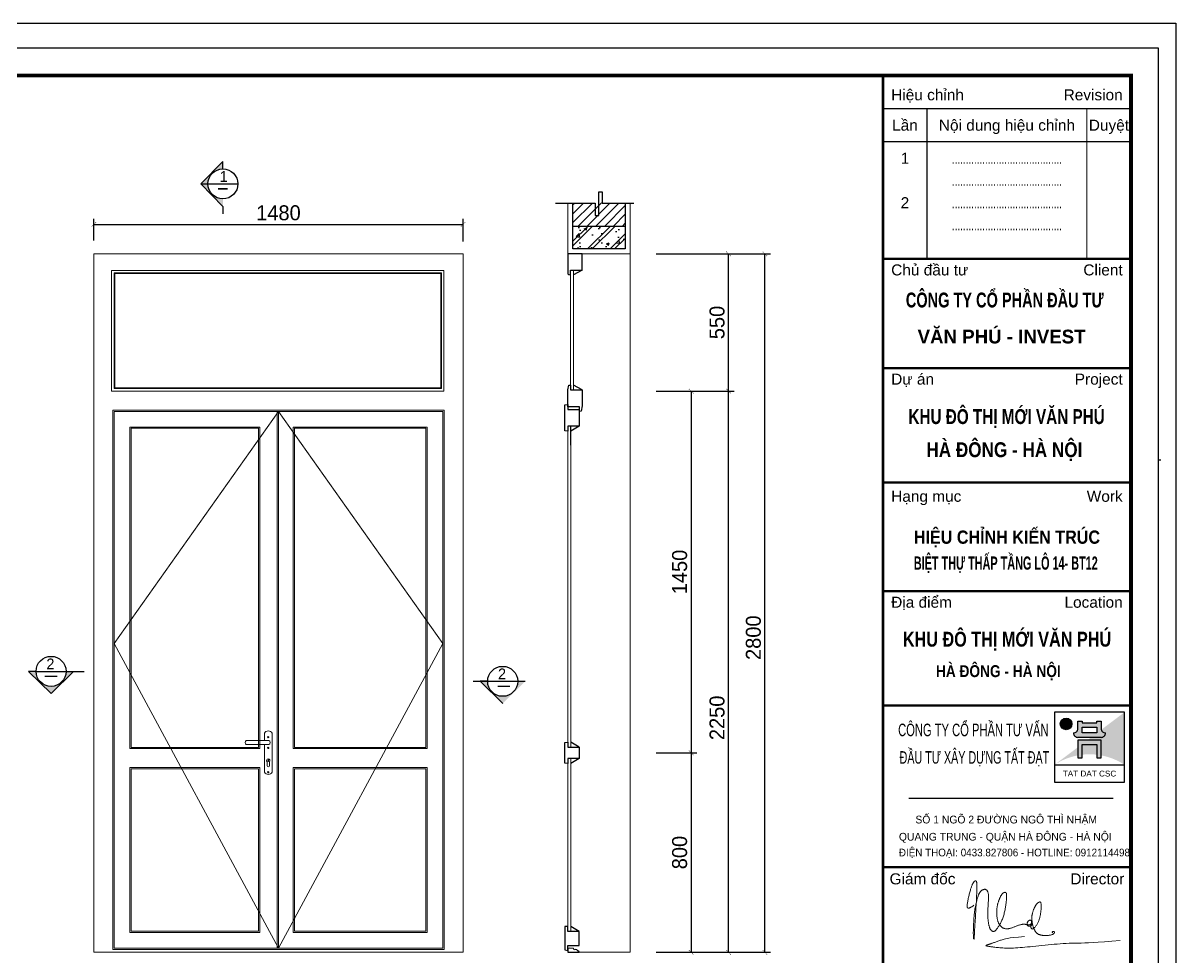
# Model space of a CAD drawing. Header units: millimetres. Extents: x -34806 to 662668, y 63228 to 99452.
# Drawn here: x 646493 to 651115, y 80953 to 84697 of the extents above; entities that cross this region are included whole.
import ezdxf
from ezdxf.enums import TextEntityAlignment as Align

# ---------------------------------------------------------------- set-up
doc = ezdxf.new("R2010")
doc.units = ezdxf.units.MM
doc.header["$LTSCALE"] = 200
doc.header["$MEASUREMENT"] = 0
doc.header["$PDMODE"] = 3
doc.header["$PDSIZE"] = 50
doc.layers.get('0').update_dxf_attribs({"color": 95, "linetype": 'CONTINUOUS'})
doc.layers.get('DEFPOINTS').update_dxf_attribs({"linetype": 'CONTINUOUS'})
for name, color, linetype, lineweight in [('21', 7, 'CONTINUOUS', 20), ('3', 7, 'CONTINUOUS', 30), ('hacth', 251, 'CONTINUOUS', 13), ('hatch', 251, 'CONTINUOUS', 5), ('kt', 136, 'CONTINUOUS', 25), ('Text - khung ten', 253, 'CONTINUOUS', 13)]:
    doc.layers.add(name, color=color, linetype=linetype, lineweight=lineweight)
for name, color, linetype in [('4', 4, 'CONTINUOUS'), ('8', 1, 'CONTINUOUS'), ('COT', 2, 'CONTINUOUS'), ('DIM', 1, 'CONTINUOUS'), ('KHUNGTEN', 7, 'CONTINUOUS'), ('Net_Thay', 7, 'CONTINUOUS'), ('TEXT', 7, 'CONTINUOUS'), ('TEXT2', 6, 'CONTINUOUS'), ('TUONG', 2, 'CONTINUOUS')]:
    doc.layers.add(name, color=color, linetype=linetype)
doc.styles.add('.VnArial', font='VNARIAL.ttf')
doc.styles.add('@hai text dim', font='VHAVAN.ttf')
doc.styles.add('Aria H B iso', font='VHARIALB.ttf')
doc.styles.add('Arial iso', font='VNARIAL.ttf')
doc.styles.add('Arial N  iso', font='VNARIALN.ttf')
doc.styles.add('NHO', font='VNCC-RMS.SHX', dxfattribs={"width": 0.8})
doc.styles.add('TEXT1', font='VHARIAL.ttf', dxfattribs={"width": 0.85, "height": 200})
doc.styles.add('VNCC-SIM', font='VHAVAN.ttf', dxfattribs={"width": 0.85})
doc.dimstyles.new('DIM10', dxfattribs={"dimscale": 15, "dimtxt": 4, "dimasz": 1.2, "dimexe": 1.5, "dimexo": 2, "dimgap": 1, "dimtad": 1, "dimdec": 0, "dimzin": 0, "dimdsep": 46, "dimtxsty": '@hai text dim', "dimblk": 'ARCHTICK', "dimcen": 0.09, "dimclrd": 8, "dimclre": 8, "dimclrt": 7, "dimadec": 0, "dimazin": 0, "dimtfac": 0.25, "dimtdec": 0, "dimtix": 1, "dimtmove": 1, "dimatfit": 0, "dimldrblk": 'NONE', "dimfxl": 1, "dimtolj": 1, "dimtzin": 0, "dimlwd": -1, "dimlwe": -1, "dimarcsym": 0})

# ---------------------------------------------------------------- blocks, each defined once
blk = doc.blocks.new('_ArchTick')
at = {"layer": 'DIM', "color": 150}
blk.add_lwpolyline([(0.5, 0.5, 0.133, 0, 0), (0, 0, 0, 0.133, 0), (-0.5, -0.5, 0.133, 0.133, 0)], format="xyseb", dxfattribs=at)
blk = doc.blocks.new('*D1142')
at = {"layer": '8', "color": 8}
for p, q in [((646776.6, 83824.8), (646776.6, 83912.5)), ((646776.6, 83890), (648256.6, 83890)), ((648256.6, 83821.8), (648256.6, 83912.5))]:
    blk.add_line(p, q, dxfattribs=at)
at = {"layer": 'DEFPOINTS', "color": 0}
for p in [(648256.6, 83890), (646776.6, 83794.8), (648256.6, 83791.8)]:
    blk.add_point(p, dxfattribs=at)
at = {"layer": '8', "color": 8, "xscale": 18, "yscale": 18, "zscale": 18, "rotation": 180}
blk.add_blockref('_ArchTick', (646776.6, 83890), dxfattribs=at)
at = {"layer": '8', "color": 8, "xscale": 18, "yscale": 18, "zscale": 18}
blk.add_blockref('_ArchTick', (648256.6, 83890), dxfattribs=at)
at = {"layer": '8', "color": 7, "insert": (647516.6, 83936), "char_height": 60, "attachment_point": 5, "style": '@hai text dim'}
blk.add_mtext('\\A1;1480', dxfattribs=at)
blk = doc.blocks.new('_None')
blk = doc.blocks.new('*D1143')
at = {"layer": '8', "color": 8}
for p, q in [((649030.2, 83221.3), (649343.6, 83221.3)), ((649321.1, 80971.3), (649321.1, 83221.3)), ((649030.2, 80971.3), (649343.6, 80971.3))]:
    blk.add_line(p, q, dxfattribs=at)
at = {"layer": 'DEFPOINTS', "color": 0}
for p in [(649000.2, 83221.3), (649321.1, 83221.3), (649000.2, 80971.3)]:
    blk.add_point(p, dxfattribs=at)
at = {"layer": '8', "color": 8, "xscale": 18, "yscale": 18, "zscale": 18}
for p, rotation in [((649321.1, 83221.3), 90), ((649321.1, 80971.3), 270)]:
    blk.add_blockref('_ArchTick', p, dxfattribs=dict(at, rotation=rotation))
at = {"layer": '8', "color": 7, "insert": (649275.1, 81911.3), "char_height": 60, "attachment_point": 5, "rotation": 90, "style": '@hai text dim'}
blk.add_mtext('\\A1;2250', dxfattribs=at)
blk = doc.blocks.new('*D1144')
at = {"layer": '8', "color": 8}
for p, q in [((649030.2, 81770.9), (649193.6, 81770.9)), ((649171.1, 81770.9), (649171.1, 80971.3)), ((649030.2, 80971.3), (649193.6, 80971.3))]:
    blk.add_line(p, q, dxfattribs=at)
at = {"layer": 'DEFPOINTS', "color": 0}
for p in [(649000.2, 81770.9), (649000.2, 80971.3), (649171.1, 80971.3)]:
    blk.add_point(p, dxfattribs=at)
at = {"layer": '8', "color": 8, "xscale": 18, "yscale": 18, "zscale": 18}
for p, rotation in [((649171.1, 81770.9), 90), ((649171.1, 80971.3), 270)]:
    blk.add_blockref('_ArchTick', p, dxfattribs=dict(at, rotation=rotation))
at = {"layer": '8', "color": 7, "insert": (649125.1, 81371.1), "char_height": 60, "attachment_point": 5, "rotation": 90, "style": '@hai text dim'}
blk.add_mtext('\\A1;800', dxfattribs=at)
blk = doc.blocks.new('*D1145')
at = {"layer": '8', "color": 8}
for p, q in [((649030.2, 83221.3), (649193.6, 83221.3)), ((649171.1, 83221.3), (649171.1, 81770.9)), ((649030.2, 81770.9), (649193.6, 81770.9))]:
    blk.add_line(p, q, dxfattribs=at)
at = {"layer": 'DEFPOINTS', "color": 0}
for p in [(649000.2, 83221.3), (649000.2, 81770.9), (649171.1, 81770.9)]:
    blk.add_point(p, dxfattribs=at)
at = {"layer": '8', "color": 8, "xscale": 18, "yscale": 18, "zscale": 18}
for p, rotation in [((649171.1, 83221.3), 90), ((649171.1, 81770.9), 270)]:
    blk.add_blockref('_ArchTick', p, dxfattribs=dict(at, rotation=rotation))
at = {"layer": '8', "color": 7, "insert": (649125.1, 82496.1), "char_height": 60, "attachment_point": 5, "rotation": 90, "style": '@hai text dim'}
blk.add_mtext('\\A1;1450', dxfattribs=at)
blk = doc.blocks.new('*D1146')
at = {"layer": '8', "color": 8}
for p, q in [((649149.7, 83771.4), (649343.6, 83771.4)), ((649321.1, 83221.3), (649321.1, 83771.4)), ((649182.7, 83221.3), (649343.6, 83221.3))]:
    blk.add_line(p, q, dxfattribs=at)
at = {"layer": 'DEFPOINTS', "color": 0}
for p in [(649119.7, 83771.4), (649321.1, 83771.4), (649152.7, 83221.3)]:
    blk.add_point(p, dxfattribs=at)
at = {"layer": '8', "color": 8, "xscale": 18, "yscale": 18, "zscale": 18}
for p, rotation in [((649321.1, 83771.4), 90), ((649321.1, 83221.3), 270)]:
    blk.add_blockref('_ArchTick', p, dxfattribs=dict(at, rotation=rotation))
at = {"layer": '8', "color": 7, "insert": (649275.1, 83496.4), "char_height": 60, "attachment_point": 5, "rotation": 90, "style": '@hai text dim'}
blk.add_mtext('\\A1;550', dxfattribs=at)
blk = doc.blocks.new('*D1147')
at = {"layer": '8', "color": 8}
for p, q in [((649030.2, 83771.4), (649489.3, 83771.4)), ((649466.8, 80971.2), (649466.8, 83771.4)), ((649030.2, 80971.2), (649489.3, 80971.2))]:
    blk.add_line(p, q, dxfattribs=at)
at = {"layer": 'DEFPOINTS', "color": 0}
for p in [(649000.2, 83771.4), (649466.8, 83771.4), (649000.2, 80971.2)]:
    blk.add_point(p, dxfattribs=at)
at = {"layer": '8', "color": 8, "xscale": 18, "yscale": 18, "zscale": 18}
for p, rotation in [((649466.8, 83771.4), 90), ((649466.8, 80971.2), 270)]:
    blk.add_blockref('_ArchTick', p, dxfattribs=dict(at, rotation=rotation))
at = {"layer": '8', "color": 7, "insert": (649420.8, 82232.6), "char_height": 60, "attachment_point": 5, "rotation": 90, "style": '@hai text dim'}
blk.add_mtext('\\A1;2800', dxfattribs=at)
blk = doc.blocks.new('A$C5F910C25')
at = {"layer": 'Net_Thay', "ltscale": 0.5, "true_color": 0x0f9997}
h = blk.add_hatch(color=134, dxfattribs=at)
edge = h.paths.add_edge_path()
edge.add_line((24, 24), (0, 6))
edge.add_arc((12, -12.2), 21.8, 56.6015, 123.3985, ccw=False)
edge.add_line((24, 6), (24, 24))
h = blk.add_hatch(color=134, dxfattribs=at)
edge = h.paths.add_edge_path()
edge.add_arc((4, 20), 2, 0, 180)
edge.add_arc((4, 20), 2, 180, 360)
at = {"layer": 'Net_Thay', "ltscale": 0.5, "true_color": 0x001e02}
h = blk.add_hatch(color=98, dxfattribs=at)
h.paths.add_polyline_path([(16, 14.4), (8, 14.4), (8, 8.4), (9.5, 8.4), (9.5, 12.9), (14.5, 12.9), (14.5, 8.4), (16, 8.4)])
h.paths.add_polyline_path([(14.5, 16.9), (9.5, 16.9), (9.5, 18.9), (14.5, 18.9)], flags=16)
edge = h.paths.add_edge_path()
edge.add_arc((17.5, 18.4), 1.5, 180, 270, ccw=False)
edge.add_line((16, 18.4), (16, 20.9))
edge.add_line((16, 20.9), (14.5, 20.9))
edge.add_line((14.5, 20.9), (14.5, 20.4))
edge.add_line((14.5, 20.4), (9.5, 20.4))
edge.add_line((9.5, 20.4), (9.5, 20.9))
edge.add_line((9.5, 20.9), (8, 20.9))
edge.add_line((8, 20.9), (8, 18.4))
edge.add_arc((6.5, 18.4), 1.5, 270, 360, ccw=False)
edge.add_arc((8, 16.9), 1.5, 180, 270)
edge.add_line((8, 15.4), (16, 15.4))
edge.add_arc((16, 16.9), 1.5, 270, 360)
at = {"layer": 'Net_Thay', "color": 2, "ltscale": 0.5}
blk.add_line((0, 6), (24, 6), dxfattribs=at)
at = {"layer": 'Net_Thay', "ltscale": 0.5}
blk.add_lwpolyline([(0, 0), (24, 0), (24, 24), (0, 24)], close=True, dxfattribs=at)
at = {"layer": 'Net_Thay', "color": 98, "ltscale": 0.5, "true_color": 0x001e02}
blk.add_lwpolyline([(16, 15.4), (8, 15.4, -0.414214), (6.5, 16.9, 0.414214), (8, 18.4), (8, 20.9), (9.5, 20.9), (9.5, 20.4), (14.5, 20.4), (14.5, 20.9), (16, 20.9), (16, 18.4, 0.414214), (17.5, 16.9, -0.414214)], format="xyb", close=True, dxfattribs=at)
for points in [[(14.5, 16.9), (9.5, 16.9), (9.5, 18.9), (14.5, 18.9)], [(8, 14.4), (8, 8.4), (9.5, 8.4), (9.5, 12.9), (14.5, 12.9), (14.5, 8.4), (16, 8.4), (16, 14.4)]]:
    blk.add_lwpolyline(points, close=True, dxfattribs=at)
at = {"layer": 'Net_Thay', "color": 134, "ltscale": 0.5, "true_color": 0x0f9997}
blk.add_circle((4, 20), 2, dxfattribs=at)
at = {"layer": 'Net_Thay', "color": 2, "style": '.VnArial'}
blk.add_text('TAT DAT CSC', height=2, dxfattribs=at).set_placement((2.84, 2))
blk = doc.blocks.new('khung')
at = {"color": 8}
blk.add_line((27623, 17767), (30915, 17767), dxfattribs=at)
at = {"color": 4, "const_width": 34.9}
for points in [[(27623, 19305), (31115, 19305)], [(27623, 19305), (31115, 19305)], [(27623, 17767), (31115, 17767)], [(27623, 17767), (31115, 17767)], [(27623, 17767), (31115, 17767)]]:
    blk.add_lwpolyline(points, dxfattribs=at)
at = {"color": 7}
for points in [[(28904, 10203), (28898, 10197), (28892, 10191), (28886, 10187), (28879, 10183), (28873, 10179), (28867, 10176), (28861, 10173), (28856, 10171), (28851, 10169), (28847, 10167), (28844, 10165), (28840, 10164), (28837, 10163), (28835, 10162), (28832, 10162), (28830, 10161), (28828, 10161), (28826, 10162), (28823, 10162), (28821, 10162), (28820, 10163), (28818, 10164), (28816, 10165), (28814, 10166), (28813, 10168), (28812, 10170), (28811, 10172), (28810, 10175), (28809, 10179), (28809, 10184), (28809, 10190), (28809, 10198), (28810, 10207), (28811, 10217), (28813, 10229), (28814, 10242), (28816, 10255), (28819, 10269), (28821, 10284), (28824, 10299), (28827, 10314), (28831, 10329), (28835, 10344), (28838, 10359), (28842, 10374), (28846, 10388), (28850, 10401), (28854, 10414), (28857, 10426), (28861, 10438), (28864, 10449), (28868, 10459), (28871, 10468), (28875, 10477), (28878, 10485), (28881, 10493), (28885, 10500), (28888, 10507), (28891, 10513), (28895, 10518), (28898, 10523), (28901, 10528), (28905, 10532), (28908, 10535), (28911, 10538), (28914, 10541), (28917, 10542), (28919, 10544), (28922, 10545), (28924, 10545), (28927, 10545), (28929, 10545), (28931, 10544), (28932, 10543), (28934, 10542), (28936, 10541), (28937, 10539), (28938, 10537), (28940, 10535), (28941, 10532), (28942, 10530), (28942, 10527), (28943, 10523), (28944, 10519), (28944, 10513), (28945, 10507), (28945, 10500), (28945, 10492), (28946, 10482), (28946, 10471), (28946, 10459), (28945, 10446), (28945, 10431), (28945, 10416), (28944, 10399), (28944, 10381), (28943, 10362), (28942, 10343), (28941, 10322), (28940, 10300), (28939, 10276), (28938, 10252), (28936, 10226), (28935, 10199), (28933, 10170), (28931, 10141), (28929, 10111), (28927, 10080), (28926, 10050), (28924, 10020), (28922, 9990), (28920, 9962), (28918, 9935), (28917, 9910), (28915, 9886), (28914, 9864), (28913, 9844), (28912, 9826), (28911, 9809), (28910, 9794), (28910, 9781), (28909, 9770), (28909, 9761), (28909, 9753), (28908, 9746), (28908, 9740), (28907, 9735), (28907, 9732), (28906, 9728), (28905, 9726), (28904, 9725), (28903, 9724), (28902, 9726), (28901, 9728), (28900, 9733), (28899, 9739), (28898, 9748), (28897, 9759), (28896, 9771), (28896, 9786), (28895, 9803), (28895, 9822), (28896, 9842), (28896, 9865), (28897, 9889), (28898, 9915), (28899, 9941), (28901, 9968), (28903, 9995), (28905, 10021), (28907, 10047), (28909, 10071), (28912, 10093), (28914, 10113), (28917, 10132), (28919, 10150), (28922, 10167), (28925, 10183), (28929, 10199), (28932, 10215), (28935, 10231), (28939, 10246), (28943, 10262), (28947, 10277), (28950, 10291), (28954, 10304), (28958, 10317), (28962, 10328), (28965, 10338), (28968, 10347), (28972, 10355), (28975, 10362), (28978, 10368), (28981, 10374), (28984, 10378), (28988, 10383), (28991, 10387), (28994, 10392), (28998, 10396), (29001, 10399), (29005, 10403), (29009, 10406), (29013, 10409), (29017, 10412), (29021, 10415), (29025, 10417), (29030, 10420), (29034, 10421), (29038, 10423), (29042, 10424), (29047, 10425), (29051, 10426), (29055, 10426), (29058, 10426), (29062, 10426), (29066, 10425), (29069, 10424), (29073, 10422), (29076, 10420), (29079, 10418), (29083, 10415), (29086, 10412), (29089, 10409), (29092, 10405), (29094, 10401), (29097, 10396), (29099, 10391), (29101, 10385), (29103, 10379), (29105, 10372), (29106, 10365), (29107, 10358), (29107, 10349), (29108, 10341), (29108, 10332), (29108, 10322), (29108, 10313), (29108, 10302), (29108, 10292), (29108, 10281), (29107, 10269), (29107, 10258), (29106, 10247), (29106, 10235), (29105, 10223), (29104, 10212), (29104, 10200), (29103, 10189), (29103, 10178), (29102, 10167), (29102, 10156), (29101, 10146), (29101, 10136), (29101, 10126), (29100, 10116), (29100, 10107), (29100, 10097), (29100, 10088), (29100, 10078), (29100, 10069), (29100, 10059), (29100, 10050), (29101, 10040), (29101, 10030), (29102, 10020), (29102, 10011), (29103, 10001), (29104, 9992), (29105, 9983), (29106, 9974), (29107, 9965), (29108, 9957), (29110, 9949), (29111, 9941), (29112, 9933), (29114, 9926), (29116, 9918), (29117, 9912), (29119, 9905), (29121, 9899), (29123, 9893), (29125, 9887), (29127, 9882), (29129, 9876), (29131, 9871), (29134, 9867), (29136, 9862), (29139, 9858), (29142, 9854), (29145, 9851), (29147, 9847), (29150, 9844), (29153, 9842), (29156, 9840), (29159, 9838), (29163, 9836), (29166, 9835), (29169, 9834), (29172, 9834), (29175, 9833), (29178, 9833), (29182, 9833), (29185, 9834), (29189, 9835), (29193, 9836), (29197, 9839), (29201, 9842), (29206, 9846), (29211, 9851), (29216, 9857), (29222, 9864), (29228, 9871), (29234, 9879), (29240, 9888), (29247, 9897), (29253, 9906), (29259, 9916), (29265, 9926), (29271, 9936), (29277, 9947), (29283, 9958), (29289, 9969), (29294, 9981), (29299, 9994), (29305, 10007), (29310, 10020), (29315, 10034), (29319, 10049), (29324, 10063), (29328, 10078), (29332, 10093), (29335, 10109), (29339, 10124), (29342, 10139), (29345, 10155), (29347, 10170), (29350, 10185), (29352, 10200), (29354, 10215), (29356, 10229), (29358, 10243), (29359, 10257), (29361, 10270), (29362, 10283), (29363, 10295), (29364, 10306), (29364, 10316), (29365, 10325), (29365, 10333), (29365, 10341), (29365, 10347), (29365, 10352), (29364, 10357), (29363, 10361), (29363, 10364), (29362, 10367), (29361, 10370), (29359, 10373), (29358, 10375), (29356, 10377), (29355, 10379), (29353, 10380), (29351, 10381), (29349, 10382), (29347, 10383), (29345, 10383), (29342, 10384), (29340, 10384), (29337, 10383), (29335, 10383), (29332, 10382), (29329, 10381), (29326, 10380), (29323, 10379), (29320, 10377), (29317, 10375), (29314, 10373), (29311, 10371), (29308, 10369), (29306, 10366), (29303, 10363), (29300, 10360), (29298, 10357), (29295, 10353), (29293, 10349), (29290, 10346), (29288, 10341), (29285, 10337), (29283, 10333), (29280, 10328), (29278, 10324), (29276, 10319), (29273, 10313), (29271, 10308), (29268, 10302), (29265, 10295), (29262, 10288), (29260, 10281), (29257, 10273), (29254, 10266), (29251, 10257), (29248, 10249), (29245, 10241), (29243, 10232), (29240, 10223), (29238, 10215), (29236, 10206), (29234, 10197), (29232, 10188), (29230, 10180), (29229, 10171), (29228, 10162), (29227, 10153), (29226, 10144), (29225, 10135), (29225, 10125), (29225, 10116), (29225, 10107), (29225, 10098), (29225, 10088), (29225, 10079), (29226, 10069), (29226, 10060), (29227, 10050), (29228, 10041), (29229, 10031), (29231, 10021), (29232, 10012), (29234, 10002), (29237, 9993), (29239, 9984), (29242, 9975), (29245, 9966), (29248, 9958), (29252, 9950), (29255, 9943), (29259, 9935), (29263, 9929), (29268, 9923), (29272, 9917), (29277, 9911), (29281, 9906), (29286, 9902), (29291, 9897), (29296, 9893), (29301, 9890), (29307, 9886), (29312, 9883), (29317, 9880), (29323, 9878), (29329, 9876), (29335, 9874), (29341, 9872), (29348, 9871), (29355, 9870), (29361, 9870), (29368, 9870), (29376, 9870), (29383, 9870), (29390, 9871), (29397, 9873), (29405, 9874), (29412, 9876), (29420, 9878), (29428, 9881), (29436, 9883), (29444, 9886), (29453, 9889), (29461, 9892), (29470, 9896), (29479, 9899), (29488, 9903), (29497, 9907), (29506, 9910), (29515, 9913), (29524, 9917), (29533, 9920), (29542, 9923), (29551, 9925), (29559, 9927), (29567, 9929), (29575, 9931), (29583, 9933), (29590, 9934), (29597, 9934), (29604, 9935), (29610, 9935), (29616, 9935), (29621, 9934), (29627, 9934), (29632, 9933), (29637, 9932), (29641, 9932), (29646, 9931), (29650, 9930), (29655, 9929), (29659, 9929), (29663, 9928), (29668, 9927), (29672, 9927), (29676, 9927), (29681, 9927), (29685, 9927), (29689, 9928), (29694, 9929), (29698, 9931), (29701, 9933), (29705, 9937), (29708, 9940), (29711, 9945), (29713, 9950), (29715, 9955), (29717, 9960), (29717, 9965), (29718, 9970), (29717, 9975), (29716, 9978), (29715, 9982), (29713, 9984), (29710, 9986), (29707, 9988), (29704, 9989), (29701, 9990), (29698, 9990), (29694, 9991), (29691, 9990), (29688, 9990), (29684, 9989), (29681, 9988), (29678, 9986), (29675, 9984), (29672, 9982), (29670, 9980), (29667, 9977), (29665, 9974), (29663, 9970), (29661, 9966), (29659, 9962), (29657, 9958), (29656, 9953), (29654, 9949), (29653, 9944), (29653, 9939), (29653, 9934), (29653, 9929), (29654, 9925), (29655, 9920), (29657, 9917), (29660, 9914), (29664, 9911), (29668, 9910), (29672, 9908), (29677, 9907), (29681, 9906), (29686, 9906), (29690, 9906), (29694, 9907), (29698, 9907), (29701, 9908), (29704, 9909), (29706, 9911), (29708, 9913), (29710, 9915), (29712, 9917), (29713, 9920), (29714, 9923), (29715, 9926), (29716, 9930), (29716, 9932), (29716, 9935), (29716, 9937), (29715, 9938), (29714, 9938), (29713, 9937), (29712, 9936), (29711, 9934), (29709, 9931), (29708, 9928), (29707, 9925), (29706, 9921), (29705, 9917), (29705, 9912), (29704, 9908), (29705, 9903), (29705, 9899), (29706, 9894), (29707, 9889), (29708, 9885), (29709, 9881), (29711, 9877), (29714, 9874), (29716, 9871), (29719, 9869), (29723, 9868), (29727, 9867), (29731, 9868), (29736, 9870), (29741, 9873), (29747, 9877), (29753, 9882), (29759, 9888), (29765, 9894), (29771, 9902), (29777, 9910), (29783, 9918), (29788, 9927), (29794, 9936), (29799, 9945), (29804, 9955), (29808, 9965), (29813, 9975), (29817, 9986), (29821, 9996), (29824, 10006), (29827, 10017), (29830, 10027), (29833, 10038), (29835, 10048), (29838, 10059), (29840, 10069), (29841, 10079), (29843, 10089), (29845, 10099), (29846, 10109), (29847, 10120), (29848, 10130), (29849, 10139), (29850, 10149), (29851, 10159), (29851, 10169), (29851, 10178), (29851, 10188), (29851, 10196), (29851, 10204), (29851, 10212), (29850, 10218), (29849, 10224), (29848, 10229), (29847, 10233), (29846, 10237), (29845, 10240), (29844, 10242), (29842, 10244), (29841, 10246), (29839, 10247), (29837, 10248), (29835, 10248), (29833, 10248), (29831, 10248), (29829, 10248), (29827, 10247), (29824, 10246), (29821, 10245), (29819, 10244), (29816, 10242), (29813, 10241), (29810, 10239), (29807, 10237), (29804, 10235), (29801, 10232), (29798, 10230), (29795, 10227), (29792, 10225), (29789, 10222), (29786, 10219), (29784, 10216), (29781, 10213), (29779, 10209), (29776, 10205), (29774, 10201), (29772, 10197), (29769, 10193), (29767, 10189), (29765, 10184), (29763, 10179), (29760, 10175), (29758, 10170), (29755, 10165), (29753, 10159), (29750, 10154), (29748, 10148), (29745, 10142), (29743, 10136), (29740, 10130), (29738, 10123), (29736, 10117), (29734, 10110), (29732, 10103), (29730, 10096), (29728, 10089), (29727, 10082), (29725, 10076), (29724, 10070), (29722, 10064), (29721, 10058), (29720, 10052), (29719, 10046), (29719, 10040), (29718, 10033), (29718, 10026), (29718, 10018), (29719, 10009), (29720, 10001), (29721, 9992), (29722, 9982), (29723, 9973), (29724, 9964), (29726, 9954), (29727, 9945), (29729, 9937), (29731, 9928), (29732, 9920), (29734, 9912), (29737, 9903), (29739, 9895), (29742, 9887), (29745, 9879), (29749, 9871), (29752, 9864), (29756, 9856), (29760, 9849), (29764, 9842), (29767, 9836), (29771, 9830), (29774, 9825), (29778, 9821), (29781, 9817), (29784, 9813), (29787, 9810), (29791, 9807), (29794, 9805), (29798, 9802), (29802, 9799), (29806, 9797), (29810, 9794), (29815, 9792), (29821, 9790), (29826, 9788), (29833, 9786), (29840, 9784), (29847, 9782), (29855, 9781), (29863, 9779), (29872, 9778), (29881, 9777), (29891, 9777), (29901, 9776), (29911, 9776), (29922, 9776), (29932, 9776), (29943, 9777), (29953, 9778), (29963, 9779), (29973, 9780), (29982, 9782), (29990, 9783), (29998, 9786), (30005, 9788), (30011, 9791), (30016, 9794), (30021, 9796), (30024, 9799), (30028, 9802), (30031, 9805), (30033, 9807), (30035, 9810), (30036, 9812), (30037, 9814), (30038, 9816), (30039, 9817), (30039, 9819), (30039, 9821), (30039, 9822), (30039, 9823), (30038, 9824), (30038, 9825), (30037, 9826), (30037, 9827), (30036, 9828), (30035, 9829), (30034, 9829), (30033, 9830), (30031, 9830), (30030, 9830), (30029, 9831), (30027, 9831), (30026, 9831), (30025, 9831), (30024, 9831), (30022, 9831), (30021, 9831), (30020, 9831), (30019, 9831), (30018, 9830), (30017, 9830), (30016, 9830), (30015, 9830), (30013, 9830), (30012, 9829), (30011, 9829), (30010, 9829), (30009, 9828), (30009, 9828), (30008, 9827), (30007, 9827), (30007, 9826), (30006, 9826), (30006, 9825), (30006, 9825), (30005, 9824), (30005, 9823), (30005, 9823), (30005, 9822), (30005, 9822), (30005, 9821), (30005, 9821), (30006, 9820), (30006, 9819), (30007, 9819), (30008, 9818), (30009, 9817), (30011, 9817), (30012, 9816), (30014, 9816), (30015, 9816), (30016, 9816), (30016, 9817), (30016, 9818)], [(29615, 9762), (29531, 9754), (29465, 9747), (29414, 9741), (29376, 9735), (29349, 9730), (29329, 9725), (29314, 9721), (29302, 9716), (29289, 9712), (29277, 9708), (29265, 9703), (29253, 9699), (29240, 9695), (29229, 9691), (29217, 9687), (29206, 9683), (29195, 9679), (29185, 9675), (29176, 9672), (29167, 9669), (29158, 9666), (29149, 9663), (29141, 9660), (29133, 9657), (29126, 9654), (29119, 9652), (29112, 9649), (29105, 9647), (29099, 9645), (29094, 9643), (29090, 9642), (29086, 9640), (29082, 9639), (29080, 9638), (29078, 9637), (29077, 9636), (29076, 9636), (29075, 9635), (29075, 9635), (29074, 9634), (29074, 9634), (29074, 9633), (29074, 9633), (29075, 9632), (29076, 9632), (29077, 9631), (29079, 9630), (29081, 9629), (29084, 9628), (29088, 9627), (29093, 9626), (29098, 9625), (29105, 9624), (29112, 9623), (29121, 9621), (29131, 9620), (29142, 9618), (29154, 9616), (29168, 9615), (29182, 9613), (29198, 9611), (29215, 9609), (29232, 9607), (29251, 9605), (29270, 9604), (29290, 9602), (29311, 9601), (29334, 9599), (29357, 9598), (29381, 9598), (29407, 9598), (29433, 9598), (29461, 9599), (29490, 9600), (29521, 9602), (29553, 9605), (29586, 9608), (29621, 9611), (29657, 9614), (29695, 9618), (29735, 9623), (29776, 9627), (29819, 9631), (29862, 9636), (29906, 9640), (29949, 9645), (29993, 9649), (30036, 9653), (30078, 9656), (30120, 9659), (30161, 9661), (30202, 9664), (30244, 9666), (30285, 9667), (30328, 9668), (30371, 9669), (30416, 9670), (30464, 9671), (30518, 9673), (30581, 9676), (30655, 9680), (30741, 9687), (30844, 9695), (30965, 9707)]]:
    blk.add_lwpolyline(points, dxfattribs=at)
at = {"layer": 'DEFPOINTS', "color": 8}
blk.add_lwpolyline([(0, 0), (31503, 0), (31503, 22275), (0, 22275)], close=True, dxfattribs=at)
at = {"layer": 'KHUNGTEN', "color": 8}
for p, q in [((27623, 17767), (30915, 17767)), ((31503, 16475), (31536, 16475))]:
    blk.add_line(p, q, dxfattribs=at)
at = {"layer": 'KHUNGTEN', "color": 4}
for points, const_width in [([(848, 388), (31117, 388), (31117, 21887), (848, 21887)], 54.3), ([(27623, 21887), (31115, 21887), (31115, 388), (27623, 388)], 34.9)]:
    blk.add_lwpolyline(points, close=True, dxfattribs=dict(at, const_width=const_width))
at = {"layer": 'KHUNGTEN', "color": 8, "const_width": 15.5}
for points in [[(27623, 21421), (31115, 21421)], [(28243, 21421), (28243, 19305)], [(30494, 21421), (30494, 19305)], [(27623, 20956), (31115, 20956)]]:
    blk.add_lwpolyline(points, dxfattribs=at)
at = {"layer": 'KHUNGTEN', "color": 4, "const_width": 34.9}
for points in [[(27623, 19305), (31115, 19305)], [(27623, 17767), (31115, 17767)], [(27623, 17767), (31115, 17767)], [(27623, 16157), (31115, 16157)], [(27623, 14625), (31115, 14625)], [(27623, 13015), (31115, 13015)], [(27623, 10737), (31115, 10737)]]:
    blk.add_lwpolyline(points, dxfattribs=at)
at = {"layer": 'TEXT', "ltscale": 0.5}
blk.add_line((27987, 11712), (30864, 11712), dxfattribs=at)
at = {"layer": 'Net_Thay', "ltscale": 0.5, "xscale": 41.14443919872792, "yscale": 41.14443919843416, "zscale": 41.14443919841674}
blk.add_blockref('A$C5F910C25', (30038, 11933), dxfattribs=at)
at = {"color": 8, "style": 'Arial iso', "width": 1}
blk.add_text('Chñ ®Çu t\xad', height=155.2, dxfattribs=at).set_placement((27739, 19072))
blk.add_text('Client', height=155.2, dxfattribs=at).set_placement((30999, 19072), align=Align.RIGHT)
at = {"color": 7, "style": 'Aria H B iso'}
for s, height, width, p, p2 in [('c«ng ty cæ phÇn ®Çu t\xad', 209.56, 0.702507, (27945, 18621), (30730, 18621)), ('V¨n phó - invest', 194.03, 0.969518, (28111, 18114), (30476, 18114)), ('KHU §¤ THÞ MíI V¡N PHó', 209.56, 0.738944, (27982, 16979), (30746, 16979)), ('     hµ ®«ng - hµ néi      ', 209.56, 0.823662, (27900, 16513), (30833, 16513)), ('KHU §¤ THÞ MíI V¡N PHó', 209.56, 0.784287, (27903, 13844), (30837, 13844)), ('     hµ ®«ng - hµ néi      ', 167.64, 0.823662, (28101, 13415), (30448, 13415))]:
    blk.add_text(s, height=height, dxfattribs=dict(at, width=width)).set_placement(p, p2, align=Align.FIT)
for s, rotation, width, p, p2 in [('hiÖu chØnh kiÕn tróc ', 0.0076, 0.87215, (28058, 15293), (30743, 15293)), ('biÖt thù thÊp tÇng l« 14- bt12', 0.0078, 0.59135, (28058, 14928), (30648, 14928))]:
    blk.add_text(s, height=186.27, rotation=rotation, dxfattribs=dict(at, width=width)).set_placement(p, p2, align=Align.FIT)
at = {"layer": 'KHUNGTEN', "color": 8, "style": 'Arial iso', "width": 1}
for s, p in [('HiÖu chØnh', (27739, 21538)), ('Dù ¸n', (27739, 17534)), ('H¹ng môc', (27739, 15884)), ('§Þa ®iÓm', (27739, 14392)), ('Gi¸m ®èc', (27716, 10496)), ('Director', (30263, 10496))]:
    blk.add_text(s, height=155.2, dxfattribs=at).set_placement(p)
for s, p in [('Revision', (30999, 21538)), ('Project', (30999, 17534)), ('Work', (30999, 15884)), ('Location', (30999, 14392))]:
    blk.add_text(s, height=155.2, dxfattribs=at).set_placement(p, align=Align.RIGHT)
for s, height, p in [('LÇn', 155.2, (27933, 21188)), ('Néi dung hiÖu chØnh', 155.23, (29369, 21188)), ('DuyÖt', 155.2, (30805, 21188))]:
    blk.add_text(s, height=height, dxfattribs=at).set_placement(p, align=Align.MIDDLE_CENTER)
at = {"layer": 'KHUNGTEN', "color": 8}
for s, height, style, width, p in [('1', 155, 'Arial N  iso', 1, (27933, 20645)), ('........................................', 130.35, 'NHO', 0.8, (29369, 20645)), ('........................................', 130.35, 'NHO', 0.8, (29369, 20335)), ('2', 155, 'Arial N  iso', 1, (27933, 20019)), ('........................................', 130.35, 'NHO', 0.8, (29369, 20019)), ('........................................', 130.35, 'NHO', 0.8, (29369, 19709))]:
    blk.add_text(s, height=height, dxfattribs=dict(at, style=style, width=width)).set_placement(p, align=Align.CENTER)
at = {"layer": 'KHUNGTEN', "color": 8, "style": 'Arial iso'}
for s, width, p, p2 in [('§Þa chØ: sè 17 l« 2A, ®\xadêng Trung Yªn 1', 0.838812, (31504, 16488), (31535, 16488)), ('ph\xadêng Yªn Hoµ - quËn CÇu GiÊy - Hµ Néi', 0.782431, (31504, 16485), (31535, 16485)), ('Tel: 7833367-7833368       fax: 7833369', 0.836072, (31504, 16481), (31535, 16481)), ('Email:...................................................', 0.877697, (31504, 16477), (31535, 16477))]:
    blk.add_text(s, height=1.46, dxfattribs=dict(at, width=width)).set_placement(p, p2, align=Align.FIT)
at = {"layer": 'TEXT', "style": 'VNCC-SIM'}
for s, p in [('Sè 1 ngâ 2 ®\xadêng Ng« Th× NhËm ', (28080, 11354)), ('Quang Trung - QuËn Hµ §«ng - Hµ Néi', (27848, 11112))]:
    blk.add_text(s, height=108.99, dxfattribs=at).set_placement(p)
at = {"layer": 'TEXT', "style": 'VNCC-SIM', "width": 0.95191}
blk.add_text('§iÖn Tho¹i: 0433.827806 - hotline: 0912114498 ', height=108.99, dxfattribs=at).set_placement((27847, 10890))
at = {"layer": 'TEXT2', "style": 'TEXT1'}
for s, width, p in [('C¤NG TY Cæ PHÇN T¦ VÊN', 0.638905, (27837, 12583)), ('§ÇU T¦ X¢Y DùNG TÊT §¹T', 0.614414, (27857, 12196))]:
    blk.add_text(s, height=176.2, dxfattribs=dict(at, width=width)).set_placement(p)

msp = doc.modelspace()

# ---------------------------------------------------------------- hatches: boundary and pattern name
at = {"layer": '4'}
for points in [[(647293.8, 84112.3), (647293.8, 84142.5), (647205.1, 84052.2), (647293.8, 83961.9), (647293.8, 83992.1, -1)], [(646544.8, 82097.7), (646514.6, 82097.7), (646604.9, 82009), (646695.2, 82097.7), (646665, 82097.7, -1)], [(648355.5, 82057.7), (648325.3, 82057.7), (648415.5, 81969), (648505.8, 82057.7), (648475.6, 82057.7, -1)]]:
    msp.add_hatch(color=256, dxfattribs=at).paths.add_polyline_path(points)
at = {"layer": 'hatch', "ltscale": 0.5}
h = msp.add_hatch(dxfattribs=at)
h.set_pattern_fill('ANSI31', color=256, scale=200, style=0)
h.set_pattern_definition([(45, (643567.972, 86935.26), (-17.67767, 17.67767), [])])
h.paths.add_polyline_path([(648696.7, 83883.3), (648906.7, 83883.3), (648906.7, 83975.2), (648818.2, 83975.2), (648818.2, 83957.3), (648805.8, 83989.6), (648794, 83975.2), (648696.7, 83975.2)])
at = {"layer": 'TUONG'}
h = msp.add_hatch(dxfattribs=at)
h.set_pattern_fill('BT-01', color=1, scale=15, style=0, pattern_type=2)
h.set_pattern_definition([(50, (217836.62, -637809.5), (107.589027, -9.41282), [11.25, -123.75]), (355, (217836.62, -637809.5), (-20.8127, 112.82882), [9, -99]), (100.4514, (217845.58, -637810.28), (86.776407, 103.415931), [9.561028, -105.171317]), (46.1842, (217836.62, -637779.5), (160.086157, -24.827852), [16.875, -185.625]), (96.6356, (217849.96, -637781.57), (140.199406, 146.11768), [14.341543, -157.75695]), (351.1842, (217836.62, -637779.5), (140.199292, 146.11779), [13.5, -148.5]), (21, (217851.62, -637787), (89.536058, -60.392834), [11.25, -123.75]), (326, (217851.62, -637787), (36.4973, 108.772507), [9, -99]), (71.4514, (217859.08, -637792.03), (126.033394, 48.379575), [9.561029, -105.171317]), (37.5, (217836.62, -637809.497), (1.8239783, 49.934078), [0, -97.8, 0, -100.5, 0, -99.375]), (7.5, (217836.62, -637809.497), (39.4604306, 59.1617568), [0, -57.3, 0, -95.55, 0, -37.875]), (327.5, (217803.17, -637809.497), (80.0733654, -3.3832308), [0, -37.5, 0, -117, 0, -155.25]), (317.5, (217788.17, -637809.5), (87.4779254, 15.0157473), [0, -48.75, 0, -77.7, 0, -110.25]), (45, (217836.62, -637809.5), (-45.0780573, 45.0780573), []), (45, (217836.62, -637791.12), (-45.0780573, 45.0780573), [])])
h.paths.add_polyline_path([(648906.7, 83883.3), (648696.7, 83883.3), (648696.7, 83791.4), (648906.7, 83791.4)])

# ---------------------------------------------------------------- linework, layer by layer
msp.add_lwpolyline([(651114.7, 78155.5), (641945.9, 78155.5), (641945.9, 84697.1), (651114.7, 84697.1)], close=True)
at = {"layer": '21'}
msp.add_line((648256.6, 83771.4), (648234.8, 83771.4), dxfattribs=at)
for points in [[(646776.6, 83771.4), (646776.6, 81671.7), (646776.6, 81671.7)], [(648234.8, 83771.4), (646776.6, 83771.4)], [(648256.6, 83771.4), (648256.6, 81671.7), (648256.6, 81671.7)], [(646776.6, 81671.7), (646776.6, 80971.3), (648256.6, 80971.3), (648256.6, 81671.7)]]:
    msp.add_lwpolyline(points, dxfattribs=at)
at = {"layer": '3'}
msp.add_line((646776.6, 83771.4), (646776.6, 83771.4), dxfattribs=at)
at = {"layer": '4'}
for p, q in [((647293.8, 84142.5), (647205.1, 84052.2)), ((647293.8, 83961.9), (647205.1, 84052.2)), ((647205.1, 84052.2), (647353.9, 84052.2)), ((647293.8, 83961.9), (647293.8, 83931.7)), ((648734.7, 83706.2), (648699.4, 83687.2)), ((648734.7, 83226.7), (648699.4, 83245.7)), ((648688.7, 83004.4), (648688.7, 83080.8)), ((648722.7, 83080.8), (648688.7, 83060.8)), ((646544.8, 82097.7), (646665, 82097.7)), ((646695.2, 82097.7), (646604.9, 82009)), ((646665, 82097.7), (646738, 82097.7)), ((646665, 82097.7), (646695.2, 82097.7)), ((648297.3, 82057.7), (648353.3, 82057.7)), ((648355.5, 82057.7), (648325.3, 82057.7)), ((648325.3, 82057.7), (648415.5, 81969)), ((648355.5, 82057.7), (648505.7, 82057.7)), ((648722.7, 81793.9), (648688.7, 81813.9)), ((648722.7, 81747.9), (648688.7, 81727.8)), ((648722.7, 81054.8), (648688.7, 81074.8))]:
    msp.add_line(p, q, dxfattribs=at)
for points in [[(648687.4, 83706.2), (648734.7, 83706.2), (648734.7, 83771.4), (648676.7, 83771.4), (648676.7, 83691.5), (648681.3, 83689.3), (648687.4, 83687.2), (648687.4, 83706.2)], [(648734.7, 83226.7), (648734.7, 83162.7), (648730.1, 83140.8), (648724, 83139.7), (648724, 83158.7), (648676.7, 83158.7), (648676.7, 83226.7), (648681.3, 83244.6), (648687.4, 83245.7), (648687.4, 83226.7), (648734.7, 83226.7)], [(648722.7, 83080.8), (648676.7, 83080.8), (648676.7, 83060.8), (648664.7, 83061.6), (648664.7, 83165.9), (648676.7, 83168), (648676.7, 83147.9), (648722.7, 83147.9), (648722.7, 83080.8)], [(648676.7, 81747.9), (648676.7, 81727.8), (648664.7, 81729.9), (648664.7, 81811.8), (648676.7, 81813.9), (648676.7, 81793.9), (648722.7, 81793.9), (648722.7, 81747.9), (648676.7, 81747.9)], [(648722.7, 81054.8), (648676.7, 81054.8), (648676.7, 81074.8), (648664.7, 81074), (648664.7, 80980.8), (648676.7, 80978.7), (648676.7, 80998.8), (648722.7, 80998.8), (648722.7, 81054.8)], [(648705.9, 80982.5), (648702, 80981.7), (648699.2, 80986.8), (648684, 80987.7), (648676.7, 80986.7), (648676.7, 80971.2), (648722.2, 80971.2), (648722.2, 80973.2), (648716.6, 80977.7), (648712.4, 80980.9), (648705.9, 80982.5)]]:
    msp.add_lwpolyline(points, dxfattribs=at)
for centre in [(647293.8, 84052.2), (646604.9, 82097.7), (648415.5, 82057.7)]:
    msp.add_circle(centre, 60.1, dxfattribs=at)
at = {"layer": '8'}
msp.add_lwpolyline([(648627.2, 83975.2), (648786.9, 83975.2), (648786.9, 83925.4), (648801.1, 83925.4), (648801.1, 84020.8), (648814.5, 84020.8), (648814.5, 83975.2), (648941.8, 83975.2)], dxfattribs=at)
at = {"layer": 'COT'}
msp.add_lwpolyline([(648906.7, 83975.2), (648906.7, 83791.4), (648696.7, 83791.4), (648696.7, 83975.2)], dxfattribs=at)
msp.add_lwpolyline([(648906.7, 83791.4), (648696.7, 83791.4), (648696.7, 83883.3), (648906.7, 83883.3)], close=True, dxfattribs=at)
at = {"layer": 'hatch'}
for p, q in [((648926.7, 83771.4), (648926.7, 80971.2)), ((648687.4, 83226.7), (648687.4, 83706.2)), ((648699.4, 83226.7), (648699.4, 83706.2)), ((647511.1, 80987.7), (647511.1, 83140.1)), ((647511.1, 80987.7), (647511.1, 83140.1)), ((647511.1, 83140.1), (647511.1, 80987.7)), ((647517.1, 80987.7), (647517.1, 83140.1)), ((647517.1, 80987.7), (647517.1, 83140.1)), ((647517.1, 83140.1), (647517.1, 80987.7)), ((648676.7, 81793.9), (648676.7, 83080.8)), ((648688.7, 81793.9), (648688.7, 83004.4)), ((647477.5, 81820.4), (647387.4, 81820.4)), ((647477.4, 81833.6), (647473.9, 81833.6)), ((647475.7, 81831.8), (647475.7, 81835.3)), ((647477.5, 81803.9), (647387.4, 81803.9)), ((647477.4, 81790.7), (647473.9, 81790.7)), ((647475.7, 81788.9), (647475.7, 81792.5)), ((647470.9, 81735.3), (647470.9, 81719.3)), ((647480.4, 81735.3), (647480.4, 81719.3)), ((648676.7, 81054.8), (648676.7, 81747.9)), ((648688.7, 81054.8), (648688.7, 81747.9)), ((647477.4, 81693.2), (647473.9, 81693.2)), ((647475.7, 81691.4), (647475.7, 81695)), ((648926.7, 80971.2), (648676.7, 80971.2))]:
    msp.add_line(p, q, dxfattribs=at)
for points in [[(648926.7, 83975.2), (648926.7, 83771.4), (648676.7, 83771.4), (648676.7, 83975.2)], [(647517.1, 83140.1), (646857.7, 82209.7), (647517.1, 80987.7)], [(647517.1, 83140.1), (648175.5, 82209.7), (647517.1, 80987.7)], [(647460.2, 81820.4), (647460.2, 81849.6)], [(647491.1, 81849.6), (647491.1, 81693.5)], [(647460.2, 81693.5), (647460.2, 81803.9)], [(647475.6, 81743.5), (647474.7, 81743.5), (647474.7, 81741.9), (647475.3, 81741.9), (647475.3, 81741.1), (647474.7, 81741.1), (647474.7, 81736.6), (647476.4, 81736.6), (647476.4, 81743.5), (647475.6, 81743.5)]]:
    msp.add_lwpolyline(points, dxfattribs=at)
for points in [[(648179.9, 83221.2), (646847.7, 83221.2), (646847.7, 83705.3), (648179.9, 83705.3)], [(648169.9, 83231.2), (646857.7, 83231.2), (646857.7, 83695.3), (648169.9, 83695.3)], [(648166.9, 83234.2), (646860.7, 83234.2), (646860.7, 83692.3), (648166.9, 83692.3)], [(646852.7, 80982.7), (648180.5, 80982.7), (648180.5, 83145.1), (646852.7, 83145.1)], [(646857.7, 80987.7), (648175.5, 80987.7), (648175.5, 83140.1), (646857.7, 83140.1)], [(646920.6, 81787.8), (647441.9, 81787.8), (647441.9, 83077.2), (646920.6, 83077.2)], [(646925.6, 81792.8), (647436.9, 81792.8), (647436.9, 83072.2), (646925.6, 83072.2)], [(647575.4, 81787.9), (648112.5, 81787.9), (648112.5, 83077.1), (647575.4, 83077.1)], [(647580.4, 81792.9), (648107.5, 81792.9), (648107.5, 83072.1), (647580.4, 83072.1)], [(646920.6, 81050.7), (647441.9, 81050.7), (647441.9, 81711.9), (646920.6, 81711.9)], [(646925.6, 81055.7), (647436.9, 81055.7), (647436.9, 81706.9), (646925.6, 81706.9)], [(647575.4, 81050.8), (648112.5, 81050.8), (648112.5, 81711.8), (647575.4, 81711.8)], [(647580.4, 81055.8), (648107.5, 81055.8), (648107.5, 81706.8), (647580.4, 81706.8)]]:
    msp.add_lwpolyline(points, close=True, dxfattribs=at)
for centre in [(647475.7, 81833.6), (647475.7, 81790.7), (647475.7, 81693.2)]:
    msp.add_circle(centre, 2.54, dxfattribs=at)
for centre, radius, start, end in [((647475.7, 81842), 17.2, 26.2994, 153.7006), ((647394.2, 81812.1), 10.7, 129.4148, 230.5852), ((647474.8, 81812.1), 8.68, 287.4908, 72.5092), ((647475.7, 81740), 6.73, 314.6001, 225.3999), ((647475.7, 81719.3), 4.72, 180, 0), ((647475.7, 81701.6), 17.4, 207.4481, 332.5519)]:
    msp.add_arc(centre, radius, start, end, dxfattribs=at)
at = {"layer": 'kt'}
for p, q in [((647293.8, 84112.3), (647293.8, 84142.5)), ((646544.8, 82097.7), (646514.6, 82097.7)), ((646514.6, 82097.7), (646604.9, 82009))]:
    msp.add_line(p, q, dxfattribs=at)
at = {"layer": 'Text - khung ten', "const_width": 6}
for points in [[(647312.5, 84032.4), (647274.7, 84032.4)], [(646579.9, 82077.9), (646630.3, 82077.9)], [(648394.8, 82037.9), (648445.2, 82037.9)]]:
    msp.add_lwpolyline(points, dxfattribs=at)

# ---------------------------------------------------------------- block references
at = {"layer": 'hacth', "xscale": 0.2846925092453603, "yscale": 0.2846925238118274, "zscale": 0.2846925253884692}
msp.add_blockref('khung', (642076, 78255.5), dxfattribs=at)

# ---------------------------------------------------------------- texts
at = {"layer": 'Text - khung ten', "style": '@hai text dim'}
for s, p in [('1', (647281, 84060.4)), ('2', (646586.3, 82105.9)), ('2', (648396.9, 82065.9))]:
    msp.add_text(s, height=43.2, dxfattribs=at).set_placement(p)

# ---------------------------------------------------------------- dimensions: what is measured, and where the dimension line sits
at = {"layer": '8'}
dim = msp.add_linear_dim(base=(648256.6, 83890), p1=(646776.6, 83794.8), p2=(648256.6, 83791.8), dimstyle='DIM10', dxfattribs=at)
dim.commit()
dim.dimension.update_dxf_attribs({"geometry": '*D1142', "text_midpoint": (647516.6, 83936)})
for base, p1, p2, picture, middle in [((649466.8, 83771.4), (649000.2, 80971.2), (649000.2, 83771.4), '*D1147', (649466.8, 82232.6)), ((649321.1, 83221.3), (649000.2, 80971.3), (649000.2, 83221.3), '*D1143', (649321.1, 81911.3))]:
    dim = msp.add_linear_dim(base=base, p1=p1, p2=p2, angle=90, dimstyle='DIM10', dxfattribs=at)
    dim.commit()
    dim.dimension.update_dxf_attribs({"geometry": picture, "text_midpoint": middle, "dimtype": 128})
for base, p1, p2, picture, middle in [((649321.1, 83771.4), (649152.7, 83221.3), (649119.7, 83771.4), '*D1146', (649275.1, 83496.4)), ((649171.1, 81770.9), (649000.2, 83221.3), (649000.2, 81770.9), '*D1145', (649125.1, 82496.1)), ((649171.1, 80971.3), (649000.2, 81770.9), (649000.2, 80971.3), '*D1144', (649125.1, 81371.1))]:
    dim = msp.add_linear_dim(base=base, p1=p1, p2=p2, angle=90, dimstyle='DIM10', dxfattribs=at)
    dim.commit()
    dim.dimension.update_dxf_attribs({"geometry": picture, "text_midpoint": middle})

doc.saveas('drawing.dxf')
